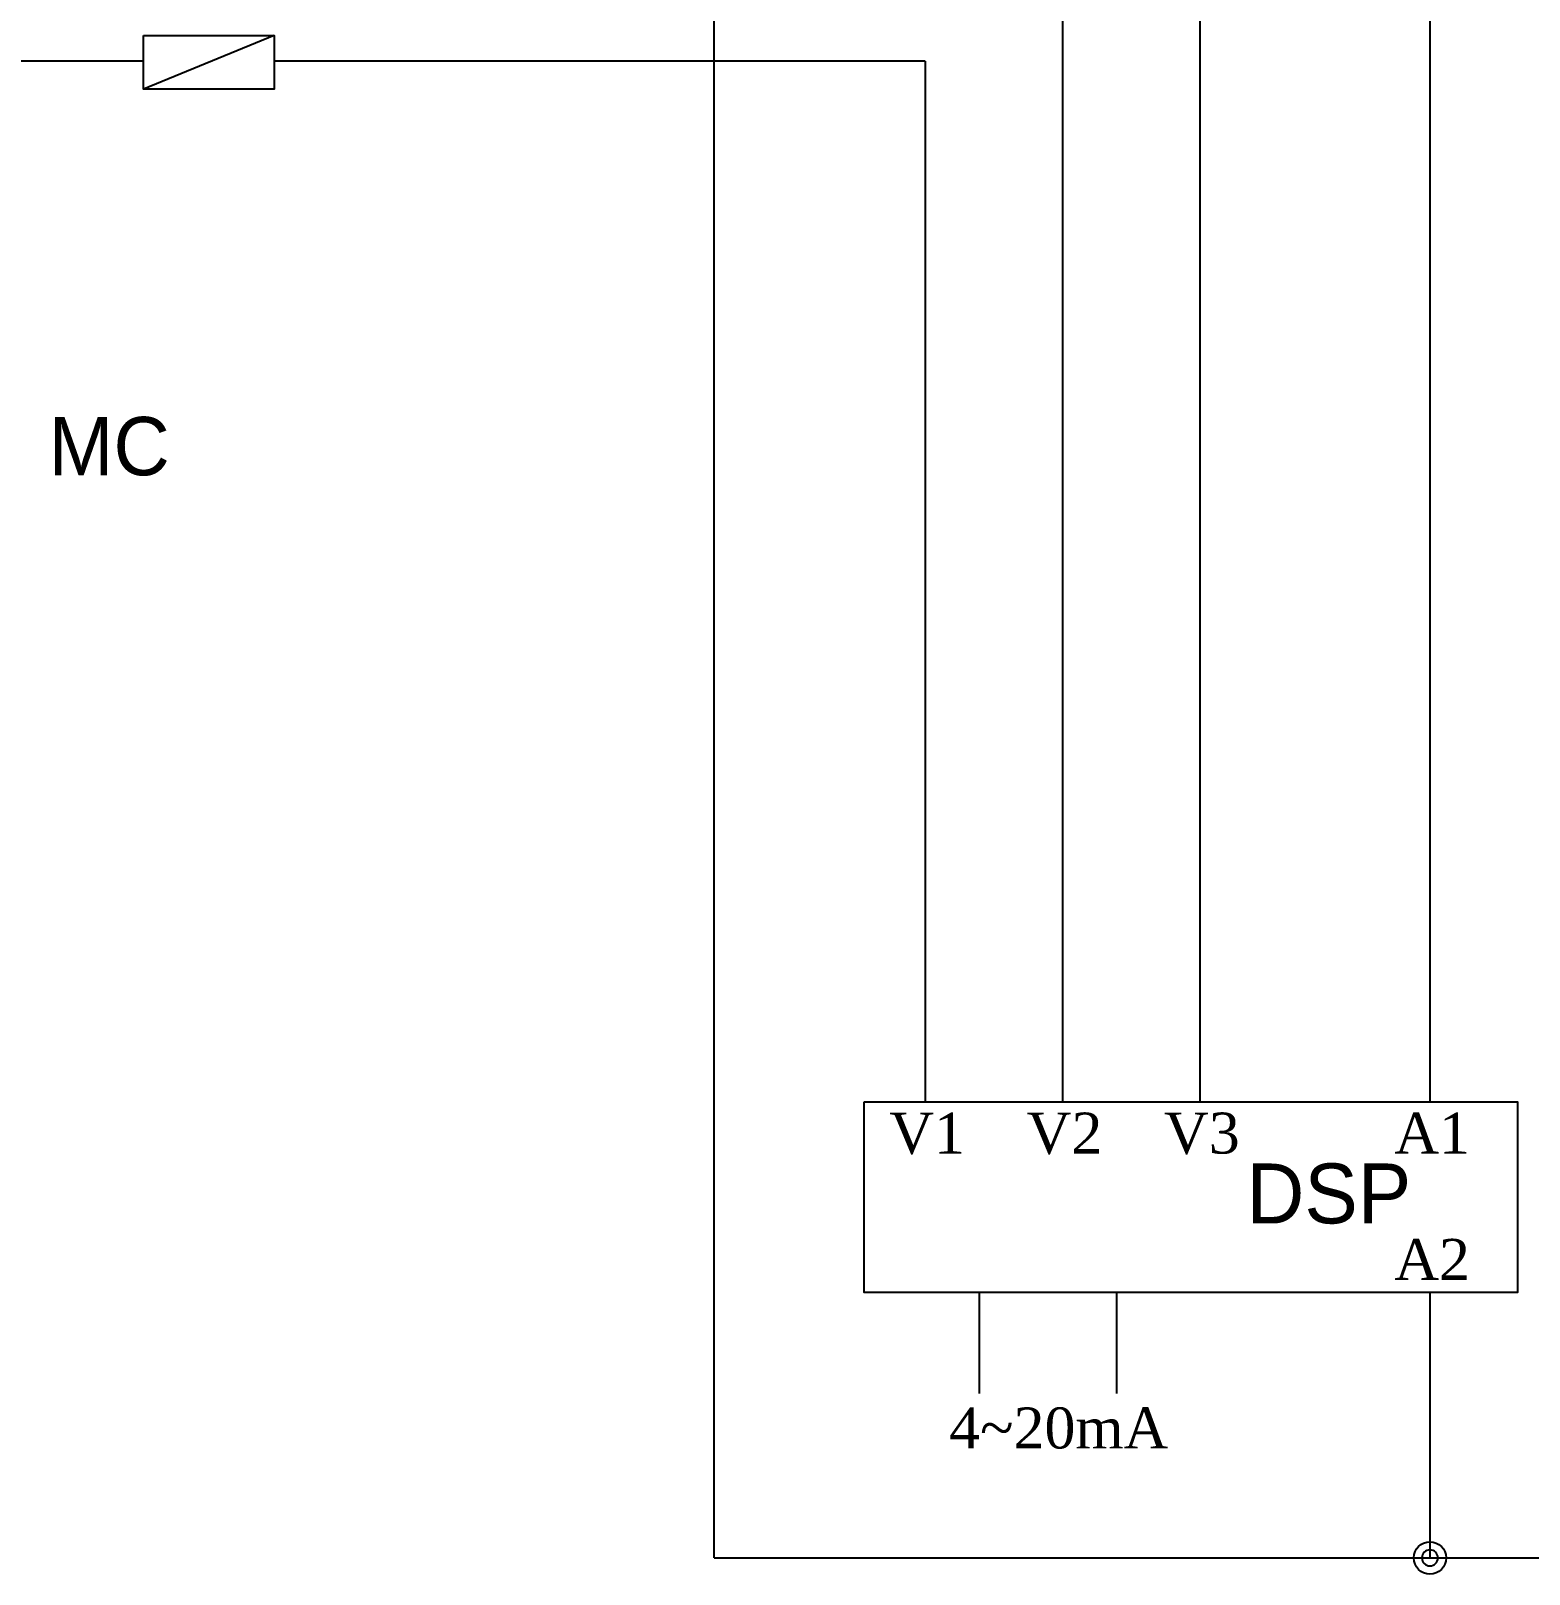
# Model space of a CAD drawing. Header units: millimetres. Extents: x 45 to 885, y 38 to 718.
# Drawn here: x 105.4 to 176.8, y 434.1 to 507.7 of the extents above; entities that cross this region are included whole.
import ezdxf

# ---------------------------------------------------------------- set-up
doc = ezdxf.new("R2010")
doc.units = ezdxf.units.MM
doc.layers.add('4', color=133, linetype='Continuous')
doc.layers.add('ASHADE', color=7, linetype='Continuous')
doc.styles.add('ghs', font='NGULIM.TTF')
doc.styles.add('HCM', font='batang.ttc')

msp = doc.modelspace()

# ---------------------------------------------------------------- linework, layer by layer
msp.add_lwpolyline([(145.092, 456.631), (176.234, 456.631), (176.234, 447.539), (145.092, 447.539)], close=True)
at = {"layer": '4', "color": 0}
msp.add_circle((172.054, 434.893), 0.772, dxfattribs=at)
at = {"layer": 'ASHADE', "ltscale": 2}
for p, q in [((172.054, 532.109), (172.054, 456.631)), ((137.929, 434.893), (137.929, 525.768)), ((172.054, 447.539), (172.054, 434.893)), ((137.929, 434.893), (219.814, 434.893))]:
    msp.add_line(p, q, dxfattribs=at)
at = {"layer": 'ASHADE', "color": 1, "ltscale": 2}
for p, q in [((161.082, 516.332), (161.082, 456.631)), ((154.534, 511.184), (154.534, 456.631)), ((147.986, 506.224), (147.986, 456.631))]:
    msp.add_line(p, q, dxfattribs=at)
at = {"layer": 'ASHADE', "color": 0, "linetype": 'ByBlock', "lineweight": 25, "ltscale": 2}
msp.add_line((116.956, 507.446), (110.732, 504.89), dxfattribs=at)
at = {"layer": 'ASHADE', "color": 1, "linetype": 'ByBlock', "lineweight": 25, "ltscale": 2}
for p, q in [((110.732, 506.224), (84.468, 506.224)), ((147.986, 506.224), (116.956, 506.224))]:
    msp.add_line(p, q, dxfattribs=at)
at = {"layer": 'ASHADE', "color": 3, "ltscale": 2}
for p, q in [((150.559, 447.539), (150.559, 442.736)), ((157.107, 447.539), (157.107, 442.736))]:
    msp.add_line(p, q, dxfattribs=at)
at = {"layer": 'ASHADE', "color": 0, "linetype": 'ByBlock', "lineweight": 25}
msp.add_lwpolyline([(110.732, 507.446), (116.956, 507.446), (116.956, 504.89), (110.732, 504.89)], close=True, dxfattribs=at)
at = {"layer": 'ASHADE', "ltscale": 2}
for start, end in [(0, 180), (180, 0)]:
    msp.add_arc((172.054, 434.893), 0.381, start, end, dxfattribs=at)

# ---------------------------------------------------------------- texts
at = {"layer": 'ASHADE', "color": 0, "linetype": 'ByBlock', "lineweight": 25, "ltscale": 2, "style": 'ghs'}
msp.add_text('MC', height=2.7804, dxfattribs=at).set_placement((106.205, 486.491))
at = {"layer": 'ASHADE', "color": 0, "linetype": 'ByBlock', "lineweight": 25, "style": 'HCM'}
for s, p in [('V1', (146.286, 454.165)), ('V2', (152.834, 454.165)), ('V3', (159.382, 454.165)), ('A1', (170.354, 454.165)), ('A2', (170.354, 448.144)), ('4~20mA', (149.134, 440.11))]:
    msp.add_text(s, height=1.9534, dxfattribs=at).set_placement(p)
at = {"layer": 'ASHADE', "ltscale": 2, "style": 'ghs'}
msp.add_text('DSP', height=2.856, dxfattribs=at).set_placement((163.31, 450.836))

doc.saveas('drawing.dxf')
